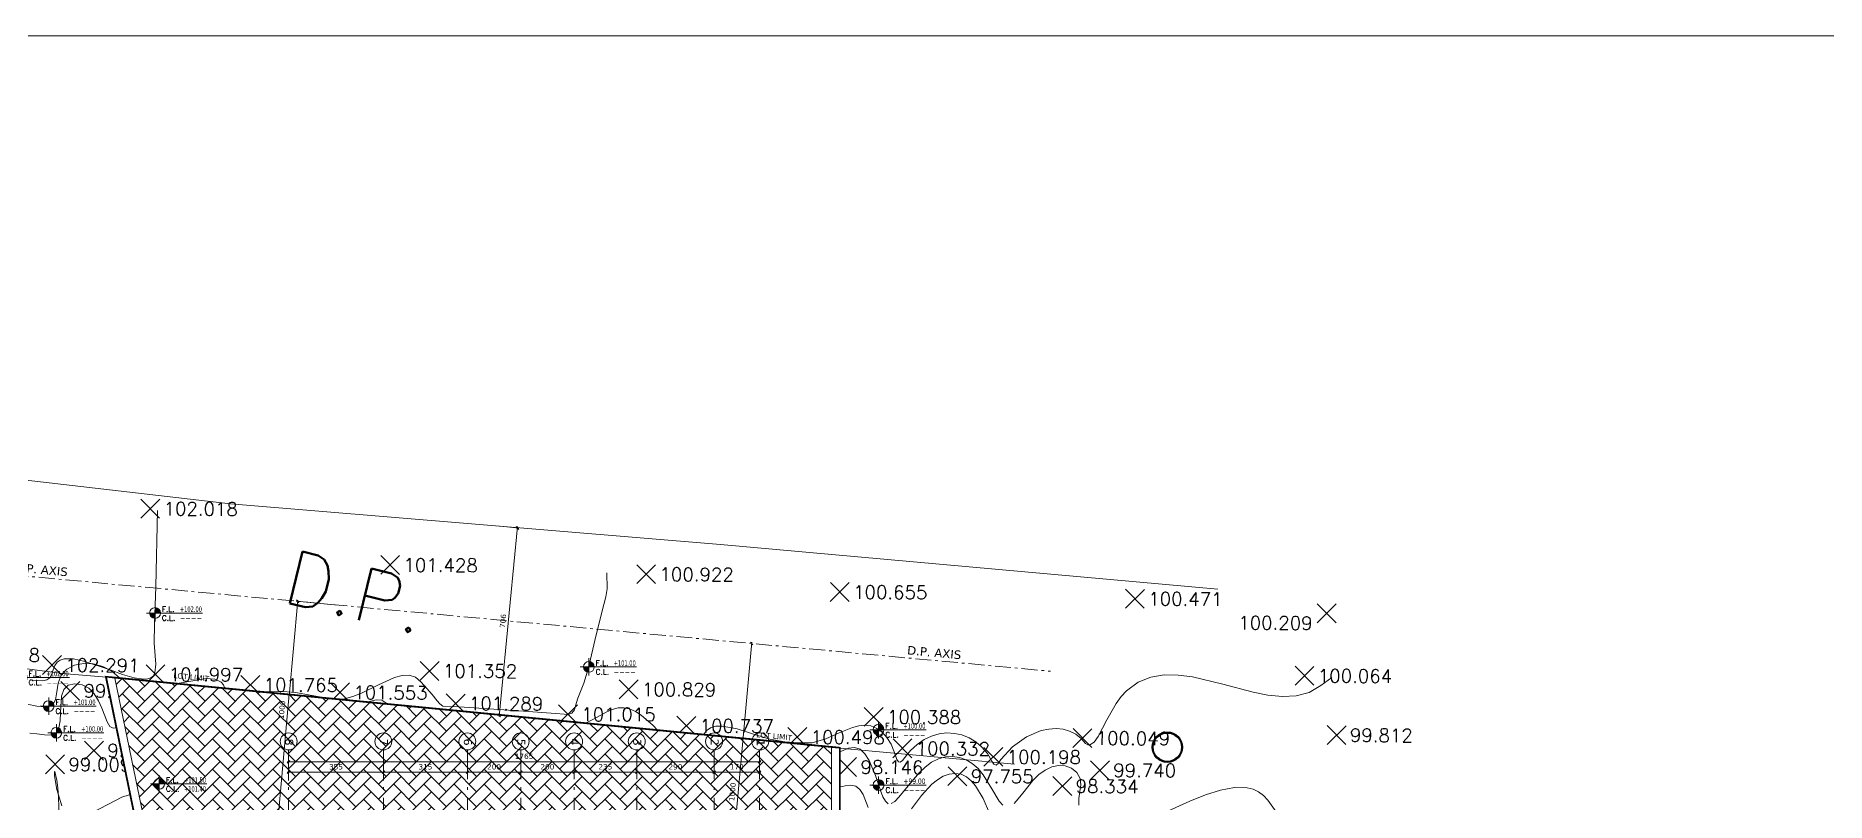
# Model space of a CAD drawing. Header units: inches. Extents: x -48 to 777, y -156 to 510.
# Drawn here: x -14 to 53.1, y 158.8 to 187.6 of the extents above; entities that cross this region are included whole.
import ezdxf
from ezdxf.enums import TextEntityAlignment as Align

# ---------------------------------------------------------------- set-up
doc = ezdxf.new("R2010")
doc.units = ezdxf.units.IN
doc.header["$MEASUREMENT"] = 0
doc.set_wipeout_variables(frame=1)
for name, pattern in [('ACAD_ISO10W100', [18, 12, -3, 0, -3]), ('HIDDEN', [0.375, 0.25, -0.125]), ('NUHA', [1.45, 0.75, -0.25, 0.2, -0.25])]:
    doc.linetypes.add(name, pattern=pattern)
doc.layers.get('Defpoints').update_dxf_attribs({"lineweight": 5})
for name, color, linetype, lineweight in [('A-ANNOTATION', 34, 'Continuous', 5), ('A-AXIS ST', 251, 'ACAD_ISO10W100', 5), ('A-DIM', 9, 'Continuous', 5), ('A-HIDDEN', 254, 'HIDDEN', 5), ('A-LEVELS', 139, 'Continuous', 20), ('A-LIMIT LOT', 235, 'ACAD_ISO10W100', 20), ('A-LIMIT ROAD', 69, 'Continuous', 20), ('A-NOTES', 151, 'Continuous', 20), ('A-SIGNS1', 20, 'Continuous', 15), ('A-SIGNS2', 30, 'Continuous', 15), ('A-TEXT', 50, 'Continuous', 15), ('D-STONE', 52, 'Continuous', 20)]:
    doc.layers.add(name, color=color, linetype=linetype, lineweight=lineweight)
doc.layers.add('HH-DARK GREY', color=7, linetype='Continuous', lineweight=5, true_color=0x404040)
doc.layers.add('pts pc', color=7, linetype='Continuous')
doc.styles.add('2mm', font='simplex.shx', dxfattribs={"height": 0.5})
doc.styles.add('5mm', font='simplex_.ttf', dxfattribs={"height": 5})
doc.styles.add('ROMAND', font='verdana.ttf')
doc.styles.add('ROMANS', font='romans__.ttf', dxfattribs={"height": 0.14})
doc.dimstyles.new('M-1.100', dxfattribs={"dimtxt": 0.2, "dimasz": 0.1, "dimexe": 0.05, "dimexo": 0.05, "dimgap": 0.1, "dimtad": 1, "dimlfac": 100, "dimrnd": 0.5, "dimzin": 9, "dimdsep": 46, "dimtxsty": 'ROMAND', "dimblk": 'OBLIQUE', "dimcen": 1, "dimdle": 0.05, "dimclrd": 256, "dimclre": 256, "dimclrt": 2, "dimadec": 0, "dimazin": 0, "dimtfac": 0.666667, "dimtmove": 2, "dimatfit": 3, "dimfxl": 0.04, "dimtolj": 1, "dimtzin": 5, "dimlwd": -1, "dimlwe": -1, "dimarcsym": 0})

# ---------------------------------------------------------------- blocks, each defined once
blk = doc.blocks.new('_Oblique')
at = {"color": 0, "linetype": 'ByBlock', "lineweight": -2}
blk.add_line((-0.5, -0.5), (0.5, 0.5), dxfattribs=at)
blk = doc.blocks.new('*D541')
at = {"layer": 'A-DIM', "transparency": 16777216}
for p, q in [((633.919, 335.179), (637.569, 335.179)), ((633.969, 334.867), (633.969, 335.229)), ((637.519, 334.867), (637.519, 335.229))]:
    blk.add_line(p, q, dxfattribs=at)
at = {"layer": 'Defpoints', "color": 0, "transparency": 16777216}
for p in [(637.519, 335.179), (633.969, 334.817), (637.519, 334.817)]:
    blk.add_point(p, dxfattribs=at)
at = {"layer": 'A-DIM', "transparency": 16777216, "xscale": 0.1, "yscale": 0.1, "zscale": 0.1, "rotation": 180}
blk.add_blockref('_Oblique', (633.969, 335.179), dxfattribs=at)
at = {"layer": 'A-DIM', "transparency": 16777216, "xscale": 0.1, "yscale": 0.1, "zscale": 0.1}
blk.add_blockref('_Oblique', (637.519, 335.179), dxfattribs=at)
at = {"layer": 'A-DIM', "color": 2, "transparency": 16777216, "insert": (635.744, 335.383), "char_height": 0.2, "attachment_point": 5, "style": 'ROMAND'}
blk.add_mtext('\\A1;355', dxfattribs=at)
blk = doc.blocks.new('*D542')
at = {"layer": 'A-DIM', "transparency": 16777216}
for p, q in [((637.469, 335.179), (640.719, 335.179)), ((637.519, 334.867), (637.519, 335.229)), ((640.669, 334.999), (640.669, 335.229))]:
    blk.add_line(p, q, dxfattribs=at)
at = {"layer": 'Defpoints', "color": 0, "transparency": 16777216}
for p in [(640.669, 335.179), (637.519, 334.817), (640.669, 334.949)]:
    blk.add_point(p, dxfattribs=at)
at = {"layer": 'A-DIM', "transparency": 16777216, "xscale": 0.1, "yscale": 0.1, "zscale": 0.1, "rotation": 180}
blk.add_blockref('_Oblique', (637.519, 335.179), dxfattribs=at)
at = {"layer": 'A-DIM', "transparency": 16777216, "xscale": 0.1, "yscale": 0.1, "zscale": 0.1}
blk.add_blockref('_Oblique', (640.669, 335.179), dxfattribs=at)
at = {"layer": 'A-DIM', "color": 2, "transparency": 16777216, "insert": (639.094, 335.383), "char_height": 0.2, "attachment_point": 5, "style": 'ROMAND'}
blk.add_mtext('\\A1;315', dxfattribs=at)
blk = doc.blocks.new('*D543')
at = {"layer": 'A-DIM', "transparency": 16777216}
for p, q in [((640.619, 335.179), (642.719, 335.179)), ((640.669, 334.999), (640.669, 335.229)), ((642.669, 335.065), (642.669, 335.229))]:
    blk.add_line(p, q, dxfattribs=at)
at = {"layer": 'Defpoints', "color": 0, "transparency": 16777216}
for p in [(642.669, 335.179), (642.669, 335.015), (640.669, 334.949)]:
    blk.add_point(p, dxfattribs=at)
at = {"layer": 'A-DIM', "transparency": 16777216, "xscale": 0.1, "yscale": 0.1, "zscale": 0.1, "rotation": 180}
blk.add_blockref('_Oblique', (640.669, 335.179), dxfattribs=at)
at = {"layer": 'A-DIM', "transparency": 16777216, "xscale": 0.1, "yscale": 0.1, "zscale": 0.1}
blk.add_blockref('_Oblique', (642.669, 335.179), dxfattribs=at)
at = {"layer": 'A-DIM', "color": 2, "transparency": 16777216, "insert": (641.669, 335.383), "char_height": 0.2, "attachment_point": 5, "style": 'ROMAND'}
blk.add_mtext('\\A1;200', dxfattribs=at)
blk = doc.blocks.new('*D544')
at = {"layer": 'A-DIM', "transparency": 16777216}
for p, q in [((642.619, 335.179), (644.719, 335.179)), ((642.669, 335.065), (642.669, 335.229)), ((644.669, 335.065), (644.669, 335.229))]:
    blk.add_line(p, q, dxfattribs=at)
at = {"layer": 'Defpoints', "color": 0, "transparency": 16777216}
for p in [(642.669, 335.015), (644.669, 335.179), (644.669, 335.015)]:
    blk.add_point(p, dxfattribs=at)
at = {"layer": 'A-DIM', "transparency": 16777216, "xscale": 0.1, "yscale": 0.1, "zscale": 0.1, "rotation": 180}
blk.add_blockref('_Oblique', (642.669, 335.179), dxfattribs=at)
at = {"layer": 'A-DIM', "transparency": 16777216, "xscale": 0.1, "yscale": 0.1, "zscale": 0.1}
blk.add_blockref('_Oblique', (644.669, 335.179), dxfattribs=at)
at = {"layer": 'A-DIM', "color": 2, "transparency": 16777216, "insert": (643.669, 335.383), "char_height": 0.2, "attachment_point": 5, "style": 'ROMAND'}
blk.add_mtext('\\A1;200', dxfattribs=at)
blk = doc.blocks.new('*D545')
at = {"layer": 'A-DIM', "transparency": 16777216}
for p, q in [((644.619, 335.179), (647.069, 335.179)), ((644.669, 335.065), (644.669, 335.229)), ((647.019, 335.065), (647.019, 335.229))]:
    blk.add_line(p, q, dxfattribs=at)
at = {"layer": 'Defpoints', "color": 0, "transparency": 16777216}
for p in [(644.669, 335.015), (647.019, 335.179), (647.019, 335.015)]:
    blk.add_point(p, dxfattribs=at)
at = {"layer": 'A-DIM', "transparency": 16777216, "xscale": 0.1, "yscale": 0.1, "zscale": 0.1, "rotation": 180}
blk.add_blockref('_Oblique', (644.669, 335.179), dxfattribs=at)
at = {"layer": 'A-DIM', "transparency": 16777216, "xscale": 0.1, "yscale": 0.1, "zscale": 0.1}
blk.add_blockref('_Oblique', (647.019, 335.179), dxfattribs=at)
at = {"layer": 'A-DIM', "color": 2, "transparency": 16777216, "insert": (645.844, 335.383), "char_height": 0.2, "attachment_point": 5, "style": 'ROMAND'}
blk.add_mtext('\\A1;235', dxfattribs=at)
blk = doc.blocks.new('*D546')
at = {"layer": 'A-DIM', "transparency": 16777216}
for p, q in [((646.969, 335.179), (649.969, 335.179)), ((647.019, 335.065), (647.019, 335.229)), ((649.919, 335.083), (649.919, 335.229))]:
    blk.add_line(p, q, dxfattribs=at)
at = {"layer": 'Defpoints', "color": 0, "transparency": 16777216}
for p in [(647.019, 335.015), (649.919, 335.179), (649.919, 335.033)]:
    blk.add_point(p, dxfattribs=at)
at = {"layer": 'A-DIM', "transparency": 16777216, "xscale": 0.1, "yscale": 0.1, "zscale": 0.1, "rotation": 180}
blk.add_blockref('_Oblique', (647.019, 335.179), dxfattribs=at)
at = {"layer": 'A-DIM', "transparency": 16777216, "xscale": 0.1, "yscale": 0.1, "zscale": 0.1}
blk.add_blockref('_Oblique', (649.919, 335.179), dxfattribs=at)
at = {"layer": 'A-DIM', "color": 2, "transparency": 16777216, "insert": (648.469, 335.383), "char_height": 0.2, "attachment_point": 5, "style": 'ROMAND'}
blk.add_mtext('\\A1;290', dxfattribs=at)
blk = doc.blocks.new('*D547')
at = {"layer": 'A-DIM', "transparency": 16777216}
for p, q in [((649.869, 335.179), (651.669, 335.179)), ((649.919, 335.083), (649.919, 335.229)), ((651.619, 335.036), (651.619, 335.229))]:
    blk.add_line(p, q, dxfattribs=at)
at = {"layer": 'Defpoints', "color": 0, "transparency": 16777216}
for p in [(649.919, 335.033), (651.619, 335.179), (651.619, 334.986)]:
    blk.add_point(p, dxfattribs=at)
at = {"layer": 'A-DIM', "transparency": 16777216, "xscale": 0.1, "yscale": 0.1, "zscale": 0.1, "rotation": 180}
blk.add_blockref('_Oblique', (649.919, 335.179), dxfattribs=at)
at = {"layer": 'A-DIM', "transparency": 16777216, "xscale": 0.1, "yscale": 0.1, "zscale": 0.1}
blk.add_blockref('_Oblique', (651.619, 335.179), dxfattribs=at)
at = {"layer": 'A-DIM', "color": 2, "transparency": 16777216, "insert": (650.769, 335.383), "char_height": 0.2, "attachment_point": 5, "style": 'ROMAND'}
blk.add_mtext('\\A1;170', dxfattribs=at)
blk = doc.blocks.new('*D548')
at = {"layer": 'A-DIM', "transparency": 16777216}
for p, q in [((651.669, 335.572), (633.919, 335.572)), ((633.969, 334.867), (633.969, 335.622)), ((651.619, 335.036), (651.619, 335.622))]:
    blk.add_line(p, q, dxfattribs=at)
at = {"layer": 'Defpoints', "color": 0, "transparency": 16777216}
for p in [(633.969, 335.572), (651.619, 334.986), (633.969, 334.817)]:
    blk.add_point(p, dxfattribs=at)
at = {"layer": 'A-DIM', "transparency": 16777216, "xscale": 0.1, "yscale": 0.1, "zscale": 0.1, "rotation": 180}
blk.add_blockref('_Oblique', (633.969, 335.572), dxfattribs=at)
at = {"layer": 'A-DIM', "transparency": 16777216, "xscale": 0.1, "yscale": 0.1, "zscale": 0.1}
blk.add_blockref('_Oblique', (651.619, 335.572), dxfattribs=at)
at = {"layer": 'A-DIM', "color": 2, "transparency": 16777216, "insert": (642.794, 335.776), "char_height": 0.2, "attachment_point": 5, "style": 'ROMAND'}
blk.add_mtext('\\A1;1765', dxfattribs=at)
blk = doc.blocks.new('GXFHGCGFCD')
at = {"layer": 'A-SIGNS1', "linetype": 'NUHA'}
h = blk.add_hatch(color=256, dxfattribs=at)
h.paths.add_polyline_path([(90.382, 61.33), (90.382, 61.17), (90.542, 61.17, 0.414214)])
h.paths.add_polyline_path([(90.382, 61.17), (90.222, 61.17, 0.414214), (90.382, 61.01)])
at = {"layer": 'A-SIGNS1'}
for p, q in [((90.126, 61.17), (91.79, 61.17)), ((90.382, 60.914), (90.382, 61.426))]:
    blk.add_line(p, q, dxfattribs=at)
blk.add_circle((90.382, 61.17), 0.16, dxfattribs=at)
blk = doc.blocks.new('DGXFHXFGDFD')
at = {"layer": 'A-SIGNS1'}
blk.add_blockref('GXFHGCGFCD', (0, 0), dxfattribs=at)
at = {"layer": 'A-SIGNS2', "linetype": 'NUHA', "style": 'ROMANS'}
for s, p in [('C.L.', (90.583, 60.941)), ('F.L.', (90.583, 61.203))]:
    blk.add_text(s, height=0.16, dxfattribs=at).set_placement(p)
at = {"layer": 'A-SIGNS2', "style": 'ROMANS', "width": 0.910135, "flags": 4}
for tag, p, p2 in [('NIV.BETON', (91.116, 60.941), (91.79, 60.941)), ('NIV.FINI', (91.116, 61.203), (91.79, 61.203))]:
    blk.add_attdef(tag, text='', height=0.16, dxfattribs=at).set_placement(p, p2, align=Align.FIT)
blk = doc.blocks.new('*D970')
at = {"layer": 'A-DIM', "transparency": 16777216}
for p, q in [((-315981.387, -27887.929), (-315982.076, -27895.053)), ((-315982.014, -27887.918), (-315981.342, -27887.983)), ((-315982.693, -27894.943), (-315982.021, -27895.008))]:
    blk.add_line(p, q, dxfattribs=at)
at = {"layer": 'Defpoints', "color": 0, "transparency": 16777216}
for p in [(-315982.064, -27887.914), (-315982.743, -27894.939), (-315982.071, -27895.004)]:
    blk.add_point(p, dxfattribs=at)
at = {"layer": 'A-DIM', "transparency": 16777216, "xscale": 0.1, "yscale": 0.1, "zscale": 0.1}
for p, rotation in [((-315981.391, -27887.979), 84.4767322995288), ((-315982.071, -27895.004), 264.4767322995288)]:
    blk.add_blockref('_Oblique', p, dxfattribs=dict(at, rotation=rotation))
at = {"layer": 'A-DIM', "color": 2, "transparency": 16777216, "insert": (-315981.934, -27891.471), "char_height": 0.2, "attachment_point": 5, "rotation": 84.47673, "style": 'ROMAND'}
blk.add_mtext('\\A1;706', dxfattribs=at)
blk = doc.blocks.new('*D971')
at = {"layer": 'A-DIM', "transparency": 16777216}
for p, q in [((-315989.632, -27890.686), (-315990.54, -27900.737)), ((-315988.126, -27890.872), (-315989.686, -27890.731)), ((-315989.025, -27900.824), (-315990.585, -27900.683))]:
    blk.add_line(p, q, dxfattribs=at)
at = {"layer": 'Defpoints', "color": 0, "transparency": 16777216}
for p in [(-315988.077, -27890.877), (-315990.535, -27900.687), (-315988.975, -27900.828)]:
    blk.add_point(p, dxfattribs=at)
at = {"layer": 'A-DIM', "transparency": 16777216, "xscale": 0.1, "yscale": 0.1, "zscale": 0.1}
for p, rotation in [((-315989.636, -27890.736), 84.83901183361434), ((-315990.535, -27900.687), 264.8390118336143)]:
    blk.add_blockref('_Oblique', p, dxfattribs=dict(at, rotation=rotation))
at = {"layer": 'A-DIM', "color": 2, "transparency": 16777216, "insert": (-315990.223, -27894.799), "char_height": 0.2, "attachment_point": 5, "rotation": 84.83901, "style": 'ROMAND'}
blk.add_mtext('\\A1;1000', dxfattribs=at)
blk = doc.blocks.new('*D972')
at = {"layer": 'A-DIM', "transparency": 16777216}
blk.add_line((-315972.608, -27892.263), (-315973.513, -27902.275), dxfattribs=at)
at = {"layer": 'Defpoints', "color": 0, "transparency": 16777216}
for p in [(-315972.613, -27892.312), (-315973.508, -27902.225), (-315973.508, -27902.225)]:
    blk.add_point(p, dxfattribs=at)
at = {"layer": 'A-DIM', "transparency": 16777216, "xscale": 0.1, "yscale": 0.1, "zscale": 0.1}
for p, rotation in [((-315972.613, -27892.312), 84.83901183355006), ((-315973.508, -27902.225), 264.8390118335501)]:
    blk.add_blockref('_Oblique', p, dxfattribs=dict(at, rotation=rotation))
at = {"layer": 'A-DIM', "color": 2, "transparency": 16777216, "insert": (-315973.33, -27897.876), "char_height": 0.2, "attachment_point": 5, "rotation": 84.83901, "style": 'ROMAND'}
blk.add_mtext('\\A1;1000', dxfattribs=at)
blk = doc.blocks.new('AXIS')
at = {"layer": 'A-ANNOTATION'}
for centre in [(633.96853, 336.33642), (637.51853, 336.33642), (640.66853, 336.33642), (642.66853, 336.33501), (644.66853, 336.33642), (647.01853, 336.33642), (649.92022, 336.33642), (651.64843, 336.33501)]:
    blk.add_circle(centre, 0.31723, dxfattribs=at)
at = {"layer": 'A-AXIS ST', "ltscale": 0.1}
for p, q in [((633.96853, 296.91777), (633.96853, 336.01919)), ((637.51853, 296.91777), (637.51853, 336.01919)), ((640.66853, 296.91777), (640.66853, 336.01919)), ((642.66853, 296.91777), (642.66853, 336.01919)), ((644.66853, 296.91777), (644.66853, 336.01919)), ((647.01853, 296.91777), (647.01853, 336.01919)), ((649.91853, 296.91777), (649.91853, 336.01919)), ((651.61853, 296.91777), (651.61853, 336.01919))]:
    blk.add_line(p, q, dxfattribs=at)
at = {"layer": 'A-ANNOTATION', "char_height": 0.3, "width": 5.0170833, "attachment_point": 1, "rotation": 270, "style": 'ROMAND'}
for s, insert in [('\\pi2.402;8', (634.13847, 338.84375)), ('\\pi2.4059;7', (637.68847, 338.84375)), ('\\pi2.4024;6', (640.83847, 338.84375)), ('\\pi2.4108;5', (642.83847, 338.84233)), ('\\pi2.3951;4', (644.83697, 338.84375)), ('\\pi2.4097;3', (647.18847, 338.84375)), ('\\pi2.407;2', (650.09016, 338.84374)), ('\\pi2.4273;1', (651.81838, 338.84233))]:
    blk.add_mtext(s, dxfattribs=dict(at, insert=insert))
at = {"layer": 'A-DIM'}
for base, p1, p2, picture, middle in [((633.96853, 335.57217), (651.61853, 334.98568), (633.96853, 334.81666), '*D548', (642.79353, 335.77613)), ((637.51853, 335.17924), (633.96853, 334.81666), (637.51853, 334.81666), '*D541', (635.74353, 335.3834)), ((640.66853, 335.17924), (637.51853, 334.81666), (640.66853, 334.9485), '*D542', (639.09353, 335.3834)), ((642.66853, 335.17924), (640.66853, 334.9485), (642.66853, 335.01471), '*D543', (641.66853, 335.3834)), ((644.66853, 335.17924), (642.66853, 335.01471), (644.66853, 335.01475), '*D544', (643.66853, 335.3834)), ((647.01853, 335.17924), (644.66853, 335.01475), (647.01853, 335.01475), '*D545', (645.84353, 335.3834)), ((649.91853, 335.17924), (647.01853, 335.01475), (649.91853, 335.03273), '*D546', (648.46853, 335.3834)), ((651.61853, 335.17924), (649.91853, 335.03273), (651.61853, 334.98568), '*D547', (650.76853, 335.38333))]:
    dim = blk.add_linear_dim(base=base, p1=p1, p2=p2, dimstyle='M-1.100', dxfattribs=at)
    dim.commit()
    dim.dimension.update_dxf_attribs({"geometry": picture, "text_midpoint": middle})
blk = doc.blocks.new('LOT 688  TOPOGRAPHIC PLAN')
blk.add_circle((-315957.02695, -27896.2003), 0.55739)
at = {"layer": 'A-LEVELS', "linetype": 'Continuous'}
for points in [[(-315999.5654, -27893.69179), (-315999.1905, -27893.71318), (-315999.04136, -27893.67397), (-315998.92411, -27893.59353), (-315998.84351, -27893.46589), (-315998.79683, -27893.29467), (-315998.74187, -27893.13398), (-315998.65411, -27893.01538), (-315998.53605, -27892.93585), (-315998.39102, -27892.89133), (-315998.03347, -27892.89091), (-315997.60824, -27892.98143), (-315996.66184, -27893.30447), (-315996.19421, -27893.47158), (-315995.766, -27893.59882), (-315995.40397, -27893.65349), (-315995.25615, -27893.64339), (-315995.13492, -27893.60288), (-315995.04362, -27893.52788), (-315994.98548, -27893.41445), (-315994.95535, -27893.08726), (-315995.00701, -27892.30014), (-315994.99391, -27891.58421), (-315994.94398, -27890.17883), (-315994.88611, -27887.32207)], [(-315999.76893, -27894.5838), (-315999.4066, -27894.66421), (-315999.08795, -27894.69199), (-315998.84808, -27894.62503), (-315998.76847, -27894.54306), (-315998.71562, -27894.42803), (-315998.6575, -27894.13068), (-315998.60653, -27893.79859), (-315998.49541, -27893.49756), (-315998.28608, -27893.27282), (-315997.99834, -27893.12875), (-315997.65882, -27893.06495), (-315997.29414, -27893.08101), (-315996.93091, -27893.17654), (-315996.59576, -27893.35111), (-315996.31531, -27893.60434), (-315996.11265, -27893.93039), (-315995.9661, -27894.25485), (-315995.89754, -27894.37855), (-315995.82329, -27894.45617), (-315995.73684, -27894.47282), (-315995.63545, -27894.42812), (-315995.39538, -27894.22406), (-315995.11945, -27893.98795), (-315994.97324, -27893.90319), (-315994.82431, -27893.86479), (-315994.50834, -27893.87419), (-315993.04556, -27893.63094), (-315992.74, -27893.64814), (-315992.50312, -27893.75982), (-315992.41741, -27893.86096), (-315992.35723, -27893.99758), (-315992.3099, -27894.36733), (-315992.2912, -27894.54351), (-315992.24678, -27894.66197), (-315992.15526, -27894.68448), (-315992.01817, -27894.61526), (-315991.72712, -27894.43017), (-315991.45875, -27894.28867), (-315990.9198, -27894.12629), (-315990.3316, -27894.09384), (-315989.71284, -27894.15121), (-315989.08699, -27894.25808), (-315988.47648, -27894.37204), (-315988.17611, -27894.4021), (-315987.87131, -27894.38354), (-315987.55845, -27894.30344), (-315987.24056, -27894.1766), (-315986.60589, -27893.8589), (-315985.99967, -27893.58272), (-315985.71733, -27893.50778), (-315985.45424, -27893.50033), (-315985.21445, -27893.5794), (-315985.00086, -27893.7598), (-315984.59476, -27894.22025), (-315984.39776, -27894.45612), (-315984.30182, -27894.58032), (-315984.18473, -27894.66072), (-315983.57567, -27894.68844), (-315981.16332, -27894.85212), (-315979.94808, -27894.931), (-315979.64534, -27894.95613), (-315979.49423, -27894.96924), (-315979.35005, -27894.91888), (-315979.25708, -27894.80117), (-315979.2121, -27894.65444), (-315979.12632, -27894.35818), (-315978.903, -27893.80002), (-315978.72595, -27893.22274), (-315978.45451, -27892.0347), (-315978.15944, -27890.85643), (-315978.0747, -27890.56433), (-315978.03152, -27890.26698), (-315978.04603, -27889.6599)], [(-315998.5788, -27898.82873), (-315998.59543, -27898.0721), (-315998.6282, -27897.72622), (-315998.66745, -27897.43397), (-315998.70583, -27897.21936), (-315998.73596, -27897.1064), (-315998.75051, -27897.1189), (-315998.74411, -27897.26036), (-315998.71503, -27897.49686), (-315998.66196, -27897.79047), (-315998.47852, -27898.39721)], [(-315997.30548, -27898.64136), (-315996.22863, -27898.07431), (-315995.95499, -27897.98205), (-315995.68661, -27897.94009), (-315995.17065, -27897.9811), (-315994.67945, -27898.0386), (-315994.44188, -27898.01635), (-315994.20863, -27897.94567), (-315993.29056, -27897.48369), (-315992.82933, -27897.28401), (-315992.35696, -27897.11797), (-315991.86048, -27897.03512), (-315991.34837, -27897.00787), (-315990.31233, -27897.0048), (-315989.80593, -27896.97135), (-315989.31899, -27896.87817), (-315988.85994, -27896.69749), (-315988.42484, -27896.43987), (-315987.99419, -27896.16424), (-315987.54744, -27895.93267), (-315987.06712, -27895.7969), (-315986.57076, -27895.69041), (-315985.59059, -27895.43506), (-315985.0922, -27895.41849), (-315984.58898, -27895.45231), (-315982.57726, -27895.58247), (-315981.55643, -27895.79323), (-315980.53184, -27896.03445), (-315980.02526, -27896.10156), (-315979.5263, -27896.09836), (-315979.03781, -27895.99888), (-315978.56266, -27895.7778), (-315978.33151, -27895.64341), (-315978.10649, -27895.56636), (-315977.88836, -27895.60262), (-315977.67265, -27895.73877), (-315977.22452, -27896.15999), (-315976.74771, -27896.65985), (-315975.77675, -27897.71175), (-315975.31858, -27898.1783), (-315974.90261, -27898.54827)], [(-315974.03774, -27898.46758), (-315974.00923, -27898.22944), (-315973.98233, -27897.65259), (-315973.93782, -27897.0465), (-315973.8873, -27896.7718), (-315973.80638, -27896.53695), (-315973.68639, -27896.35769), (-315973.51875, -27896.2496), (-315973.30276, -27896.21533), (-315973.05183, -27896.23434), (-315972.50478, -27896.34032), (-315971.98349, -27896.40413), (-315971.4898, -27896.42146), (-315970.98844, -27896.46888), (-315970.4885, -27896.5576), (-315969.98591, -27896.58416), (-315969.73163, -27896.53987), (-315969.47526, -27896.44594), (-315968.97776, -27896.23902), (-315968.74974, -27896.2084), (-315968.5441, -27896.27921), (-315968.36391, -27896.45207), (-315968.20932, -27896.69341), (-315967.96811, -27897.26653), (-315967.78031, -27897.82844), (-315967.69174, -27898.05776), (-315967.59888, -27898.22736), (-315967.49585, -27898.31826)], [(-315967.37753, -27898.31606), (-315967.24287, -27898.23037), (-315967.09212, -27898.07871), (-315966.7434, -27897.64757), (-315966.3335, -27897.16281), (-315966.10626, -27896.94414), (-315965.86451, -27896.76463), (-315965.60983, -27896.63766), (-315965.34744, -27896.56495), (-315965.08322, -27896.54619), (-315964.82304, -27896.58106), (-315964.57278, -27896.66923), (-315964.33832, -27896.81038), (-315964.1254, -27897.00397), (-315963.93557, -27897.24092), (-315963.60998, -27897.76555), (-315963.32949, -27898.2223), (-315963.19602, -27898.37437)], [(-315962.77565, -27898.31678), (-315962.61872, -27898.14086), (-315962.44942, -27897.92151), (-315962.06452, -27897.44258), (-315961.84432, -27897.22801), (-315961.60554, -27897.05623), (-315961.35569, -27896.93728), (-315961.10323, -27896.87998), (-315960.85663, -27896.89316), (-315960.62438, -27896.98561), (-315960.42484, -27897.15457), (-315960.29768, -27897.37239), (-315960.27017, -27897.6121), (-315960.30518, -27897.86359), (-315960.34862, -27898.12122), (-315960.34683, -27898.37925)], [(-315957.37414, -27898.75599), (-315956.18725, -27898.22575), (-315955.60201, -27897.98946), (-315955.03907, -27897.80876), (-315954.51104, -27897.71094), (-315954.03056, -27897.72326), (-315953.8121, -27897.77925), (-315953.61025, -27897.873), (-315953.42654, -27898.00778), (-315953.25967, -27898.18059), (-315952.65648, -27899.01699)], [(-315977.9144, -27898.30944), (-315977.53565, -27898.07661), (-315977.14032, -27897.9548), (-315976.72692, -27897.97228), (-315976.51302, -27898.04185), (-315976.295, -27898.15164), (-315975.85283, -27898.46847)], [(-315972.89588, -27898.26489), (-315972.69255, -27898.20413), (-315972.2255, -27898.1639), (-315971.7479, -27898.13842), (-315971.30902, -27898.06078), (-315970.43412, -27897.89397), (-315969.55528, -27897.75116), (-315969.1101, -27897.64982), (-315968.89537, -27897.61986), (-315968.71139, -27897.66637), (-315968.5591, -27897.78856), (-315968.43413, -27897.97172), (-315968.24849, -27898.46217)], [(-315966.61814, -27898.50919), (-315966.24936, -27898.01496), (-315965.85101, -27897.58848), (-315965.6419, -27897.41965), (-315965.42678, -27897.29055), (-315965.2061, -27897.2088), (-315964.98071, -27897.18189), (-315964.76023, -27897.21485), (-315964.55947, -27897.30828), (-315964.37933, -27897.45499), (-315964.21723, -27897.64592), (-315963.93678, -27898.12417), (-315963.69738, -27898.6705)]]:
    blk.add_lwpolyline(points, dxfattribs=at)
at = {"layer": 'A-LEVELS', "color": 209, "linetype": 'Continuous'}
blk.add_lwpolyline([(-315999.67613, -27895.66949), (-315999.40579, -27895.69471), (-315999.11891, -27895.73915), (-315998.86206, -27895.74583), (-315998.68003, -27895.65988), (-315998.58122, -27895.47004), (-315998.53974, -27895.20621), (-315998.52831, -27894.89989), (-315998.48664, -27894.28586), (-315998.40189, -27894.04115), (-315998.23838, -27893.8799), (-315997.994, -27893.82156), (-315997.7164, -27893.86172), (-315997.45904, -27893.99312), (-315997.25645, -27894.20226), (-315997.10078, -27894.46182), (-315996.97846, -27894.74253), (-315996.77952, -27895.25048), (-315996.67573, -27895.41924), (-315996.55101, -27895.4924), (-315996.39767, -27895.45923), (-315996.2184, -27895.34161), (-315995.79711, -27894.95388), (-315995.3172, -27894.53096), (-315995.06466, -27894.36936), (-315994.80874, -27894.27461), (-315994.27122, -27894.25672), (-315993.98456, -27894.23679), (-315993.72851, -27894.25809), (-315993.53968, -27894.37129), (-315993.43865, -27894.60317), (-315993.38503, -27895.23683), (-315993.36207, -27895.5263), (-315993.29478, -27895.72268), (-315993.23351, -27895.7684), (-315993.14911, -27895.77167), (-315992.92623, -27895.67622), (-315992.41532, -27895.32744), (-315991.94896, -27895.01543), (-315991.50732, -27894.77731), (-315991.05676, -27894.62993), (-315990.56626, -27894.58845), (-315990.04638, -27894.64169), (-315989.0303, -27894.87623), (-315988.52526, -27894.95053), (-315988.00834, -27894.92146), (-315987.74217, -27894.85063), (-315987.47013, -27894.73709), (-315986.93593, -27894.48745), (-315986.69135, -27894.41993), (-315986.4735, -27894.43637), (-315986.28996, -27894.56739), (-315986.12565, -27894.77568), (-315985.94557, -27894.96421), (-315985.72393, -27895.05986), (-315985.46887, -27895.07885), (-315985.19588, -27895.0566), (-315984.6565, -27895.02676), (-315984.14881, -27895.07141), (-315982.09686, -27895.161), (-315981.06894, -27895.27639), (-315980.03113, -27895.46472), (-315979.51931, -27895.48322), (-315979.01975, -27895.38182), (-315978.53679, -27895.14845), (-315978.07091, -27894.88806), (-315977.84431, -27894.78717), (-315977.62189, -27894.72685), (-315977.40333, -27894.71995), (-315977.18699, -27894.76596), (-315976.9708, -27894.86048), (-315976.75273, -27894.99912), (-315976.30276, -27895.39125), (-315975.34238, -27896.42417), (-315975.12303, -27896.63234), (-315974.92924, -27896.77574), (-315974.7697, -27896.83188), (-315974.65313, -27896.77827), (-315974.58382, -27896.60193), (-315974.54254, -27896.34086), (-315974.43579, -27895.78426), (-315974.3207, -27895.58989), (-315974.15693, -27895.46971), (-315973.95142, -27895.41304), (-315973.71114, -27895.40921), (-315973.15411, -27895.51729), (-315972.54154, -27895.70854), (-315971.9291, -27895.89749), (-315971.37246, -27895.99876), (-315970.8595, -27896.03713), (-315970.34632, -27896.03832), (-315969.83372, -27895.88825), (-315969.328, -27895.66317), (-315968.83606, -27895.45923), (-315968.59741, -27895.39524), (-315968.36479, -27895.37259), (-315968.13908, -27895.40322), (-315967.92293, -27895.49332), (-315967.72174, -27895.63988), (-315967.54119, -27895.83906), (-315967.38696, -27896.08704), (-315967.26469, -27896.37993), (-315967.16636, -27896.66709), (-315967.11125, -27896.75029), (-315967.04315, -27896.75954), (-315966.96086, -27896.69935), (-315966.86649, -27896.59221), (-315966.65023, -27896.32799), (-315966.40836, -27896.09788), (-315966.14712, -27895.9173), (-315965.87167, -27895.78576), (-315965.58715, -27895.70276), (-315965.29874, -27895.66779), (-315965.01159, -27895.68036), (-315964.73086, -27895.73996), (-315964.46171, -27895.84608), (-315964.20929, -27895.99823), (-315963.97877, -27896.1959), (-315963.7753, -27896.4386), (-315963.60364, -27896.72256), (-315963.52629, -27896.83938), (-315963.44684, -27896.8707), (-315963.36066, -27896.79445), (-315963.26715, -27896.66534), (-315962.8262, -27896.18084), (-315962.30783, -27895.81283), (-315961.75219, -27895.57988), (-315961.47294, -27895.51985), (-315961.19943, -27895.50053), (-315960.93667, -27895.52426), (-315960.6897, -27895.59335), (-315960.46352, -27895.71011), (-315960.26316, -27895.87688), (-315960.0901, -27896.06394), (-315960.00854, -27896.10785), (-315959.92861, -27896.11013), (-315959.77206, -27896.00815), (-315959.6172, -27895.79467), (-315959.29955, -27895.17986), (-315958.94996, -27894.5561), (-315958.7581, -27894.30229), (-315958.55534, -27894.08801), (-315958.11987, -27893.76797), (-315957.64895, -27893.57597), (-315957.14799, -27893.49196), (-315956.6224, -27893.49593), (-315956.07759, -27893.56784), (-315954.95196, -27893.83536), (-315953.81437, -27894.13428), (-315953.25463, -27894.24543), (-315952.71006, -27894.30219), (-315952.19151, -27894.27849), (-315951.71026, -27894.14778), (-315951.27418, -27893.89249), (-315950.85741, -27893.58452)], dxfattribs=at)
at = {"layer": 'A-LIMIT LOT', "linetype": 'Continuous', "const_width": 0.1}
blk.add_lwpolyline([(-315996.80172, -27893.57917), (-315985.1164, -27950.2257), (-315970.22923, -27937.16678), (-315964.6636, -27941.43051), (-315964.08799, -27936.87852), (-315969.32038, -27930.53073), (-315969.32038, -27896.23659), (-315996.80172, -27893.57917)], dxfattribs=at)
at = {"layer": 'A-LIMIT ROAD', "linetype": 'Continuous'}
for points in [[(-315992.15526, -27887.07533), (-316002.84459, -27885.83384)], [(-315992.15526, -27887.07533), (-315973.78379, -27888.60145), (-315955.13582, -27890.27286)], [(-315998.45513, -27893.43141), (-316007.22571, -27892.29341)], [(-315998.45513, -27893.43141), (-315996.80172, -27893.57917)], [(-315969.32038, -27896.23659), (-315962.75939, -27896.83897)]]:
    blk.add_lwpolyline(points, dxfattribs=at)
at = {"layer": 'pts pc', "linetype": 'Continuous'}
for points in [[(-315994.80516, -27886.90615), (-315995.51594, -27887.60935)], [(-315994.80895, -27887.61314), (-315995.51215, -27886.90236)], [(-315985.80934, -27889.0144), (-315986.52012, -27889.7176)], [(-315985.81313, -27889.72139), (-315986.51633, -27889.01061)], [(-315976.21106, -27889.36186), (-315976.92184, -27890.06506)], [(-315976.21485, -27890.06885), (-315976.91805, -27889.35807)], [(-315968.95255, -27890.03178), (-315969.66333, -27890.73498)], [(-315968.95634, -27890.73877), (-315969.65954, -27890.02799)], [(-315957.88774, -27890.2831), (-315958.59852, -27890.9863)], [(-315957.89153, -27890.99009), (-315958.59473, -27890.27931)], [(-315950.69656, -27890.82966), (-315951.40734, -27891.53286)], [(-315950.70035, -27891.53665), (-315951.40355, -27890.82587)], [(-315998.49264, -27892.76747), (-315999.20342, -27893.47067)], [(-315998.49643, -27893.47446), (-315999.19963, -27892.76368)], [(-315984.33261, -27892.98738), (-315985.04339, -27893.69058)], [(-315984.3364, -27893.69437), (-315985.0396, -27892.98359)], [(-315994.60945, -27893.11629), (-315995.32023, -27893.81949)], [(-315994.61324, -27893.82328), (-315995.31644, -27893.1125)], [(-315991.05251, -27893.51036), (-315991.76329, -27894.21356)], [(-315991.0563, -27894.21735), (-315991.7595, -27893.50657)], [(-315976.87121, -27893.67839), (-315977.58199, -27894.38159)], [(-315976.875, -27894.38538), (-315977.5782, -27893.6746)], [(-315951.52912, -27893.16923), (-315952.2399, -27893.87243)], [(-315951.53291, -27893.87622), (-315952.23611, -27893.16544)], [(-315997.80482, -27893.73517), (-315998.5156, -27894.43837)], [(-315997.80861, -27894.44216), (-315998.51181, -27893.73138)], [(-315994.14135, -27894.21781), (-315994.85213, -27894.92101)], [(-315994.14514, -27894.9248), (-315994.84834, -27894.21402)], [(-315987.68898, -27893.7934), (-315988.39976, -27894.4966)], [(-315987.69277, -27894.50039), (-315988.39597, -27893.78961)], [(-315983.35614, -27894.20763), (-315984.06692, -27894.91083)], [(-315983.35993, -27894.91462), (-315984.06313, -27894.20384)], [(-315990.33469, -27894.47822), (-315991.04547, -27895.18142)], [(-315990.33848, -27895.18521), (-315991.04168, -27894.47443)], [(-315987.1478, -27894.87931), (-315987.85858, -27895.58251)], [(-315987.15159, -27895.5863), (-315987.85479, -27894.87552)], [(-315979.14224, -27894.61123), (-315979.85302, -27895.31443)], [(-315979.14603, -27895.31822), (-315979.84923, -27894.60744)], [(-315974.7065, -27895.04401), (-315975.41728, -27895.74721)], [(-315974.71029, -27895.751), (-315975.41349, -27895.04022)], [(-315967.68361, -27894.70965), (-315968.39439, -27895.41285)], [(-315967.6874, -27895.41664), (-315968.3906, -27894.70586)], [(-315982.55772, -27895.25093), (-315983.2685, -27895.95413)], [(-315982.56151, -27895.95792), (-315983.26471, -27895.24714)], [(-315970.54569, -27895.46432), (-315971.25647, -27896.16752)], [(-315970.54948, -27896.17131), (-315971.25268, -27895.46053)], [(-315959.85577, -27895.50663), (-315960.56655, -27896.20983)], [(-315959.85956, -27896.21362), (-315960.56276, -27895.50284)], [(-315950.32703, -27895.39471), (-315951.03781, -27896.09791)], [(-315950.33082, -27896.1017), (-315951.03402, -27895.39092)], [(-315996.9128, -27895.97398), (-315997.62358, -27896.67718)], [(-315996.91659, -27896.68097), (-315997.61979, -27895.97019)], [(-315993.74773, -27896.34195), (-315994.45851, -27897.04515)], [(-315993.75152, -27897.04894), (-315994.45472, -27896.33816)], [(-315978.02338, -27895.75924), (-315978.73416, -27896.46244)], [(-315978.02717, -27896.46623), (-315978.73037, -27895.75545)], [(-315972.6659, -27896.24297), (-315973.37668, -27896.94617)], [(-315972.66969, -27896.94996), (-315973.37289, -27896.23918)], [(-315966.60493, -27895.89245), (-315967.31571, -27896.59565)], [(-315966.60872, -27896.59944), (-315967.31192, -27895.88866)], [(-315963.19558, -27896.20973), (-315963.90636, -27896.91293)], [(-315963.19937, -27896.91672), (-315963.90257, -27896.20594)], [(-315998.3716, -27896.49217), (-315999.08238, -27897.19537)], [(-315998.37539, -27897.19916), (-315999.07859, -27896.48838)], [(-315968.67571, -27896.59136), (-315969.38649, -27897.29456)], [(-315968.6795, -27897.29835), (-315969.3827, -27896.58757)], [(-315964.54149, -27896.93553), (-315965.25227, -27897.63873)], [(-315964.54528, -27897.64252), (-315965.24848, -27896.93174)], [(-315959.19922, -27896.71216), (-315959.91, -27897.41536)], [(-315959.20301, -27897.41915), (-315959.90621, -27896.70837)], [(-315960.60843, -27897.30662), (-315961.31921, -27898.00982)], [(-315960.61222, -27898.01361), (-315961.31542, -27897.30283)]]:
    blk.add_lwpolyline(points, dxfattribs=at)
at = {"layer": 'pts pc'}
for radius in [0.56929, 0.53116]:
    blk.add_circle((-315957.02695, -27896.2003), radius, dxfattribs=at)
at = {"layer": 'A-SIGNS1'}
ref = blk.add_blockref('DGXFHXFGDFD', (-316109.51107, -27968.68403), dxfattribs=dict(at, xscale=1.267200000000003, yscale=1.267200000000003, zscale=1.267200000000003))
ref.add_attrib('NIV.FINI', '+102.00', dxfattribs={"layer": 'A-SIGNS2', "height": 0.202752, "style": 'ROMAND', "width": 0.680836}).set_placement((-315994.04905, -27891.12741), (-315993.22108, -27891.12741), align=Align.FIT)
ref.add_attrib('NIV.BETON', '----', dxfattribs={"layer": 'A-SIGNS2', "height": 0.202752, "style": 'ROMAND', "width": 1.634557}).set_placement((-315994.04905, -27891.45918), (-315993.22108, -27891.45918), align=Align.FIT)
ref = blk.add_blockref('DGXFHXFGDFD', (-316114.50924, -27971.10049), dxfattribs=dict(at, xscale=1.267200000000003, yscale=1.267200000000003, zscale=1.267200000000003))
ref.add_attrib('NIV.FINI', '+102.00', dxfattribs={"layer": 'A-SIGNS2', "height": 0.202752, "style": 'ROMAND', "width": 0.680836}).set_placement((-315999.04722, -27893.54387), (-315998.21925, -27893.54387), align=Align.FIT)
ref.add_attrib('NIV.BETON', '----', dxfattribs={"layer": 'A-SIGNS2', "height": 0.202752, "style": 'ROMAND', "width": 1.634557}).set_placement((-315999.04722, -27893.87564), (-315998.21925, -27893.87564), align=Align.FIT)
ref = blk.add_blockref('DGXFHXFGDFD', (-316113.49992, -27972.17327), dxfattribs=dict(at, xscale=1.267200000000003, yscale=1.267200000000003, zscale=1.267200000000003))
ref.add_attrib('NIV.FINI', '+101.00', dxfattribs={"layer": 'A-SIGNS2', "height": 0.202752, "style": 'ROMAND', "width": 0.680836}).set_placement((-315998.0379, -27894.61666), (-315997.20993, -27894.61666), align=Align.FIT)
ref.add_attrib('NIV.BETON', '----', dxfattribs={"layer": 'A-SIGNS2', "height": 0.202752, "style": 'ROMAND', "width": 1.634557}).set_placement((-315998.0379, -27894.94842), (-315997.20993, -27894.94842), align=Align.FIT)
at = {"layer": 'A-NOTES', "linetype": 'Continuous', "style": '5mm'}
blk.add_text('D.P.', height=2, rotation=346.2456335, dxfattribs=at).set_placement((-315990.25772, -27890.73069))
at = {"layer": 'A-TEXT', "char_height": 0.32, "width": 71.8076328, "attachment_point": 1, "rotation": 354.6962451, "style": 'ROMAND'}
for insert in [(-316000.26204, -27889.28746), (-315966.76279, -27892.39731)]:
    blk.add_mtext('D.P. AXIS', dxfattribs=dict(at, insert=insert))
at = {"layer": 'pts pc', "color": 1, "char_height": 0.5, "attachment_point": 1, "rotation": 359.6928524, "style": '2mm'}
for s, insert, width in [('\\Fsimplex.shx;\\W1.0000000000;\\T1.0000000000;\\o\\l102.018', (-315994.65922, -27887.01043), 3.3571429), ('\\Fsimplex.shx;\\W1.0000000000;\\T1.0000000000;\\o\\l101.428', (-315985.66339, -27889.11869), 3.3571429), ('\\Fsimplex.shx;\\W1.0000000000;\\T1.0000000000;\\o\\l100.922', (-315976.06512, -27889.46615), 3.452381), ('\\Fsimplex.shx;\\W1.0000000000;\\T1.0000000000;\\o\\l100.655', (-315968.80661, -27890.13607), 3.452381), ('\\Fsimplex.shx;\\W1.0000000000;\\T1.0000000000;\\o\\l100.471', (-315957.74179, -27890.38739), 3.3571429), ('\\Fsimplex.shx;\\W1.0000000000;\\T1.0000000000;\\o\\l100.209', (-315954.3649, -27891.28322), 3.452381), ('\\Fsimplex.shx;\\W1.0000000000;\\T1.0000000000;\\o\\l102.528', (-316002.0747, -27892.48976), 3.452381), ('\\Fsimplex.shx;\\W1.0000000000;\\T1.0000000000;\\o\\l102.291', (-315998.3467, -27892.87175), 3.3571429), ('\\Fsimplex.shx;\\W1.0000000000;\\T1.0000000000;\\o\\l101.997', (-315994.46351, -27893.22057), 3.3571429), ('\\Fsimplex.shx;\\W1.0000000000;\\T1.0000000000;\\o\\l101.765', (-315990.90657, -27893.61465), 3.3571429), ('\\Fsimplex.shx;\\W1.0000000000;\\T1.0000000000;\\o\\l101.352', (-315984.18667, -27893.09166), 3.3571429), ('\\Fsimplex.shx;\\W1.0000000000;\\T1.0000000000;\\o\\l100.064', (-315951.38317, -27893.27351), 3.452381), ('\\Fsimplex.shx;\\W1.0000000000;\\T1.0000000000;\\o\\l99.486', (-315997.65887, -27893.83945), 3.0714286), ('\\Fsimplex.shx;\\W1.0000000000;\\T1.0000000000;\\o\\l99.226', (-315993.99541, -27894.3221), 3.0714286), ('\\Fsimplex.shx;\\W1.0000000000;\\T1.0000000000;\\o\\l101.553', (-315987.54304, -27893.89768), 3.3571429), ('\\Fsimplex.shx;\\W1.0000000000;\\T1.0000000000;\\o\\l101.289', (-315983.2102, -27894.31191), 3.3571429), ('\\Fsimplex.shx;\\W1.0000000000;\\T1.0000000000;\\o\\l100.829', (-315976.72527, -27893.78267), 3.452381), ('\\Fsimplex.shx;\\W1.0000000000;\\T1.0000000000;\\o\\l99.449', (-315990.18875, -27894.58251), 3.0714286), ('\\Fsimplex.shx;\\W1.0000000000;\\T1.0000000000;\\o\\l99.111', (-315987.00185, -27894.9836), 2.7857143), ('\\Fsimplex.shx;\\W1.0000000000;\\T1.0000000000;\\o\\l101.015', (-315978.9963, -27894.71551), 3.2619048), ('\\Fsimplex.shx;\\W1.0000000000;\\T1.0000000000;\\o\\l100.388', (-315967.53766, -27894.81394), 3.452381), ('\\Fsimplex.shx;\\W1.0000000000;\\T1.0000000000;\\o\\l98.881', (-315982.41178, -27895.35521), 2.9761905), ('\\Fsimplex.shx;\\W1.0000000000;\\T1.0000000000;\\o\\l100.737', (-315974.56056, -27895.14829), 3.452381), ('\\Fsimplex.shx;\\W1.0000000000;\\T1.0000000000;\\o\\l100.498', (-315970.39975, -27895.56861), 3.452381), ('\\Fsimplex.shx;\\W1.0000000000;\\T1.0000000000;\\o\\l100.049', (-315959.70982, -27895.61091), 3.452381), ('\\Fsimplex.shx;\\W1.0000000000;\\T1.0000000000;\\o\\l99.812', (-315950.18109, -27895.49899), 2.9761905), ('\\Fsimplex.shx;\\W1.0000000000;\\T1.0000000000;\\o\\l99.165', (-315996.76686, -27896.07827), 2.9761905), ('\\Fsimplex.shx;\\W1.0000000000;\\T1.0000000000;\\o\\l98.348', (-315977.87744, -27895.86352), 3.0714286), ('\\Fsimplex.shx;\\W1.0000000000;\\T1.0000000000;\\o\\l98.360', (-315972.51996, -27896.34725), 3.0714286), ('\\Fsimplex.shx;\\W1.0000000000;\\T1.0000000000;\\o\\l100.332', (-315966.45899, -27895.99674), 3.452381), ('\\Fsimplex.shx;\\W1.0000000000;\\T1.0000000000;\\o\\l100.198', (-315963.04964, -27896.31402), 3.3571429), ('\\Fsimplex.shx;\\W1.0000000000;\\T1.0000000000;\\o\\l99.009', (-315998.22566, -27896.59645), 3.0714286), ('\\Fsimplex.shx;\\W1.0000000000;\\T1.0000000000;\\o\\l99.147', (-315993.60179, -27896.44624), 2.9761905), ('\\Fsimplex.shx;\\W1.0000000000;\\T1.0000000000;\\o\\l98.146', (-315968.52977, -27896.69565), 2.9761905), ('\\Fsimplex.shx;\\W1.0000000000;\\T1.0000000000;\\o\\l97.755', (-315964.39555, -27897.03981), 3.0714286), ('\\Fsimplex.shx;\\W1.0000000000;\\T1.0000000000;\\o\\l99.740', (-315959.05328, -27896.81645), 3.0714286), ('\\Fsimplex.shx;\\W1.0000000000;\\T1.0000000000;\\o\\l98.334', (-315960.46248, -27897.4109), 3.0714286)]:
    blk.add_mtext(s, dxfattribs=dict(at, insert=insert, width=width))
at = {"linetype": 'Continuous'}
blk.add_wipeout([(-315996.80172, -27893.57917), (-315969.32038, -27896.23659), (-315969.32038, -27930.53073), (-315964.08799, -27936.87852), (-315964.6636, -27941.43051), (-315970.22923, -27937.16678), (-315985.1164, -27950.2257)], dxfattribs=at).dxf.layer = 'A-LIMIT LOT'
at = {"layer": 'A-HIDDEN', "linetype": 'ACAD_ISO10W100', "ltscale": 0.05}
blk.add_line((-316003.31537, -27889.46215), (-315961.40493, -27893.35283), dxfattribs=at)
at = {"layer": 'A-SIGNS1'}
ref = blk.add_blockref('DGXFHXFGDFD', (-316093.24739, -27970.70338), dxfattribs=dict(at, xscale=1.267200000000003, yscale=1.267200000000003, zscale=1.267200000000003))
ref.add_attrib('NIV.FINI', '+101.00', dxfattribs={"layer": 'A-SIGNS2', "height": 0.202752, "style": 'ROMAND', "width": 0.680836}).set_placement((-315977.78537, -27893.14677), (-315976.9574, -27893.14677), align=Align.FIT)
ref.add_attrib('NIV.BETON', '----', dxfattribs={"layer": 'A-SIGNS2', "height": 0.202752, "style": 'ROMAND', "width": 1.634557}).set_placement((-315977.78537, -27893.47853), (-315976.9574, -27893.47853), align=Align.FIT)
ref = blk.add_blockref('DGXFHXFGDFD', (-316113.21193, -27973.17464), dxfattribs=dict(at, xscale=1.267200000000003, yscale=1.267200000000003, zscale=1.267200000000003))
ref.add_attrib('NIV.FINI', '+100.00', dxfattribs={"layer": 'A-SIGNS2', "height": 0.202752, "style": 'ROMAND', "width": 0.680836}).set_placement((-315997.74991, -27895.61803), (-315996.92194, -27895.61803), align=Align.FIT)
ref.add_attrib('NIV.BETON', '----', dxfattribs={"layer": 'A-SIGNS2', "height": 0.202752, "style": 'ROMAND', "width": 1.634557}).set_placement((-315997.74991, -27895.9498), (-315996.92194, -27895.9498), align=Align.FIT)
ref = blk.add_blockref('DGXFHXFGDFD', (-316082.38474, -27973.05914), dxfattribs=dict(at, xscale=1.267200000000003, yscale=1.267200000000003, zscale=1.267200000000003))
ref.add_attrib('NIV.FINI', '+100.00', dxfattribs={"layer": 'A-SIGNS2', "height": 0.202752, "style": 'ROMAND', "width": 0.680836}).set_placement((-315966.92272, -27895.50252), (-315966.09475, -27895.50252), align=Align.FIT)
ref.add_attrib('NIV.BETON', '----', dxfattribs={"layer": 'A-SIGNS2', "height": 0.202752, "style": 'ROMAND', "width": 1.634557}).set_placement((-315966.92272, -27895.83429), (-315966.09475, -27895.83429), align=Align.FIT)
ref = blk.add_blockref('DGXFHXFGDFD', (-316082.38242, -27975.13314), dxfattribs=dict(at, xscale=1.267200000000003, yscale=1.267200000000003, zscale=1.267200000000003))
ref.add_attrib('NIV.FINI', '+99.00', dxfattribs={"layer": 'A-SIGNS2', "height": 0.202752, "style": 'ROMAND', "width": 0.797031}).set_placement((-315966.9204, -27897.57653), (-315966.09243, -27897.57653), align=Align.FIT)
ref.add_attrib('NIV.BETON', '----', dxfattribs={"layer": 'A-SIGNS2', "height": 0.202752, "style": 'ROMAND', "width": 1.634557}).set_placement((-315966.9204, -27897.9083), (-315966.09243, -27897.9083), align=Align.FIT)
at = {"layer": 'A-TEXT', "char_height": 0.2, "width": 71.8076328, "attachment_point": 1, "rotation": 354.6962451, "style": 'ROMAND'}
for insert in [(-315994.28256, -27893.4079), (-315972.42789, -27895.62544)]:
    blk.add_mtext('LOT LIMIT', dxfattribs=dict(at, insert=insert))
at = {"layer": 'A-DIM'}
dim = blk.add_aligned_dim(p1=(-315982.06357, -27887.91365), p2=(-315982.74288, -27894.93865), distance=0.6753, dimstyle='M-1.100', dxfattribs=at)
dim.commit()
dim.dimension.update_dxf_attribs({"geometry": '*D970', "text_midpoint": (-315981.93421, -27891.4715)})
for base, p1, p2, picture, middle in [((-315990.53506, -27900.68714), (-315988.07657, -27890.87682), (-315988.97537, -27900.82801), '*D971', (-315990.22258, -27894.79934)), ((-315973.5081, -27902.22502), (-315972.61278, -27892.31237), (-315973.5081, -27902.22502), '*D972', (-315973.33003, -27897.87624))]:
    dim = blk.add_linear_dim(base=base, p1=p1, p2=p2, angle=264.8390118, text='1000', dimstyle='M-1.100', dxfattribs=at)
    dim.commit()
    dim.dimension.update_dxf_attribs({"geometry": picture, "text_midpoint": middle, "dimtype": 129})

msp = doc.modelspace()

# ---------------------------------------------------------------- block references
at = {"layer": 'pts pc'}
msp.add_blockref('LOT 688  TOPOGRAPHIC PLAN', (315985.44716, 28057.10823), dxfattribs=at)

# ---------------------------------------------------------------- next in the draw order: hatches: boundary and pattern name
at = {"layer": 'HH-DARK GREY'}
h = msp.add_hatch(dxfattribs=at)
h.set_pattern_fill('AR-HBONE', color=256, scale=0.1)
h.set_pattern_definition([(45, (-396, 7e-14), (4e-17, 0.56568542), [1.2, -0.4]), (135, (-395.71716, 0.28284), (4e-17, 0.56568542), [1.2, -0.4])])
h.paths.add_polyline_path([(15.82678, 160.90065), (15.82678, 154.51852), (13.12678, 154.51852), (13.12678, 155.80845), (-4.27322, 155.80845), (-4.27322, 156.35831), (-9.56903, 156.35831), (-11.04201, 163.49883)])

# ---------------------------------------------------------------- next in the draw order: linework, layer by layer
at = {"layer": 'A-DIM'}
msp.add_lwpolyline([(663.20624, 187.57649), (-47.69669, 187.57649), (-47.69669, 68.94616), (663.20624, 68.94616)], close=True, dxfattribs=at)
at = {"layer": 'D-STONE', "linetype": 'Continuous'}
for points in [[(-9.56903, 156.35831), (-9.87535, 156.35831), (-11.35456, 163.52905), (-11.04201, 163.49883)], [(15.82678, 160.90065), (15.82678, 154.51852), (16.12678, 154.51852), (16.12678, 160.87164)]]:
    msp.add_lwpolyline(points, close=True, dxfattribs=at)
at = {"layer": 'D-STONE'}
msp.add_lwpolyline([(15.82678, 160.90065), (15.82678, 154.51852), (13.12678, 154.51852), (13.12678, 155.80845), (-4.27322, 155.80845), (-4.27322, 156.35831), (-9.56903, 156.35831), (-11.04201, 163.49883)], close=True, dxfattribs=at)

# ---------------------------------------------------------------- next in the draw order: block references
at = {"layer": 'A-DIM'}
msp.add_blockref('AXIS', (-638.49175, -175.21088), dxfattribs=at)
at = {"layer": 'A-SIGNS1'}
ref = msp.add_blockref('DGXFHXFGDFD', (-123.91023, 82.0185), dxfattribs=dict(at, xscale=1.267200000000003, yscale=1.267200000000003, zscale=1.267200000000003))
ref.add_attrib('NIV.FINI', '+101.50', dxfattribs={"layer": 'A-SIGNS2', "height": 0.202752, "style": 'ROMAND', "width": 0.680836}).set_placement((-8.44821, 159.57511), (-7.62024, 159.57511), align=Align.FIT)
ref.add_attrib('NIV.BETON', '+101.40', dxfattribs={"layer": 'A-SIGNS2', "height": 0.202752, "style": 'ROMAND', "width": 0.680836}).set_placement((-8.44821, 159.24334), (-7.62024, 159.24334), align=Align.FIT)

doc.saveas('drawing.dxf')
